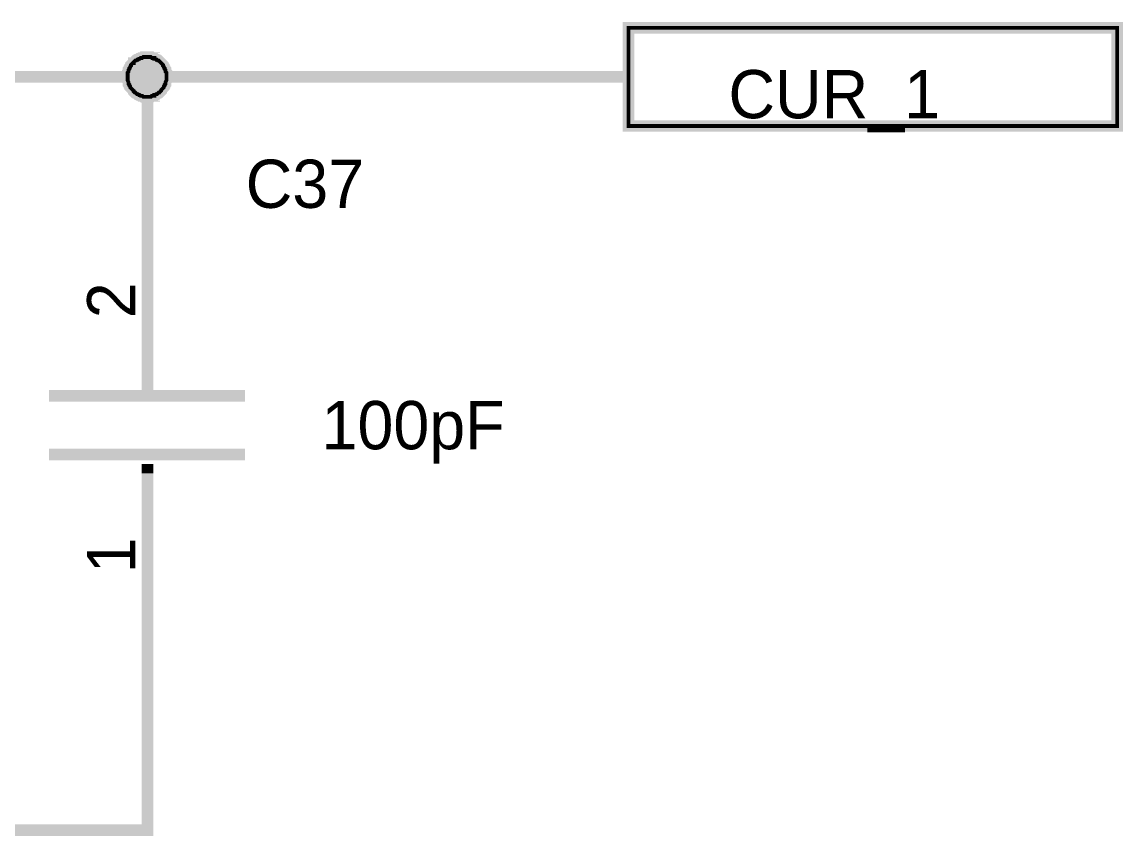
# Model space of a CAD drawing. Header units: millimetres. Extents: x 0 to 800, y 0 to 567.
# Drawn here: x 421.03 to 449.63, y 448.14 to 469.29 of the extents above; entities that cross this region are included whole.
import ezdxf

# ---------------------------------------------------------------- set-up
doc = ezdxf.new("R2010")
doc.units = ezdxf.units.MM
doc.layers.add('Sheet', color=255, linetype='Continuous')

msp = doc.modelspace()

# ---------------------------------------------------------------- linework, layer by layer
at = {"layer": 'Sheet'}
for points, const_width in [([(436.785, 466.589), (436.785, 469.142), (449.485, 469.142), (449.485, 466.589), (436.785, 466.589)], 0.3), ([(436.785, 469.142), (436.785, 466.589), (449.485, 466.589), (449.485, 469.142), (436.785, 469.142), (436.785, 469.142)], 0.0991)]:
    msp.add_lwpolyline(points, close=True, dxfattribs=dict(at, const_width=const_width))
for points, const_width in [([(423.771, 467.865), (423.771, 467.888), (423.771, 467.91), (423.771, 467.955), (423.771, 467.977), (423.793, 468), (423.793, 468.022), (423.793, 468.045), (423.816, 468.067), (423.816, 468.089), (423.838, 468.112), (423.838, 468.134), (423.86, 468.157), (423.86, 468.179), (423.883, 468.201), (423.905, 468.224), (423.928, 468.224), (423.928, 468.246), (423.95, 468.269), (423.972, 468.291), (423.995, 468.291), (424.017, 468.313), (424.04, 468.313), (424.062, 468.336), (424.084, 468.336), (424.107, 468.358), (424.129, 468.358), (424.152, 468.358), (424.174, 468.381), (424.196, 468.381), (424.241, 468.381), (424.264, 468.381), (424.286, 468.381)], 0.3), ([(423.771, 467.865), (423.771, 467.888), (423.771, 467.91), (423.771, 467.955), (423.771, 467.977), (423.793, 468), (423.793, 468.022), (423.793, 468.045), (423.816, 468.067), (423.816, 468.089), (423.838, 468.112), (423.838, 468.134), (423.86, 468.157), (423.86, 468.179), (423.883, 468.201), (423.905, 468.224), (423.928, 468.224), (423.928, 468.246), (423.95, 468.269), (423.972, 468.291), (423.995, 468.291), (424.017, 468.313), (424.04, 468.313), (424.062, 468.336), (424.084, 468.336), (424.107, 468.358), (424.129, 468.358), (424.152, 468.358), (424.174, 468.381), (424.196, 468.381), (424.241, 468.381), (424.264, 468.381), (424.286, 468.381)], 0.3), ([(423.771, 467.865), (423.771, 467.888), (423.771, 467.91), (423.771, 467.955), (423.771, 467.977), (423.793, 468), (423.793, 468.022), (423.793, 468.045), (423.816, 468.067), (423.816, 468.089), (423.838, 468.112), (423.838, 468.134), (423.86, 468.157), (423.86, 468.179), (423.883, 468.201), (423.905, 468.224), (423.928, 468.224), (423.928, 468.246), (423.95, 468.269), (423.972, 468.291), (423.995, 468.291), (424.017, 468.313), (424.04, 468.313), (424.062, 468.336), (424.084, 468.336), (424.107, 468.358), (424.129, 468.358), (424.152, 468.358), (424.174, 468.381), (424.196, 468.381), (424.241, 468.381), (424.264, 468.381), (424.286, 468.381)], 0.3), ([(423.771, 467.865), (423.771, 467.888), (423.771, 467.91), (423.771, 467.955), (423.771, 467.977), (423.793, 468), (423.793, 468.022), (423.793, 468.045), (423.816, 468.067), (423.816, 468.089), (423.838, 468.112), (423.838, 468.134), (423.86, 468.157), (423.86, 468.179), (423.883, 468.201), (423.905, 468.224), (423.928, 468.224), (423.928, 468.246), (423.95, 468.269), (423.972, 468.291), (423.995, 468.291), (424.017, 468.313), (424.04, 468.313), (424.062, 468.336), (424.084, 468.336), (424.107, 468.358), (424.129, 468.358), (424.152, 468.358), (424.174, 468.381), (424.196, 468.381), (424.241, 468.381), (424.264, 468.381), (424.286, 468.381)], 0.3), ([(423.771, 467.865), (423.771, 467.888), (423.771, 467.91), (423.771, 467.955), (423.771, 467.977), (423.793, 468), (423.793, 468.022), (423.793, 468.045), (423.816, 468.067), (423.816, 468.089), (423.838, 468.112), (423.838, 468.134), (423.86, 468.157), (423.86, 468.179), (423.883, 468.201), (423.905, 468.224), (423.928, 468.224), (423.928, 468.246), (423.95, 468.269), (423.972, 468.291), (423.995, 468.291), (424.017, 468.313), (424.04, 468.313), (424.062, 468.336), (424.084, 468.336), (424.107, 468.358), (424.129, 468.358), (424.152, 468.358), (424.174, 468.381), (424.196, 468.381), (424.241, 468.381), (424.264, 468.381), (424.286, 468.381)], 0.0991), ([(423.771, 467.865), (423.771, 467.888), (423.771, 467.91), (423.771, 467.955), (423.771, 467.977), (423.793, 468), (423.793, 468.022), (423.793, 468.045), (423.816, 468.067), (423.816, 468.089), (423.838, 468.112), (423.838, 468.134), (423.86, 468.157), (423.86, 468.179), (423.883, 468.201), (423.905, 468.224), (423.928, 468.224), (423.928, 468.246), (423.95, 468.269), (423.972, 468.291), (423.995, 468.291), (424.017, 468.313), (424.04, 468.313), (424.062, 468.336), (424.084, 468.336), (424.107, 468.358), (424.129, 468.358), (424.152, 468.358), (424.174, 468.381), (424.196, 468.381), (424.241, 468.381), (424.264, 468.381), (424.286, 468.381)], 0.0991), ([(423.771, 467.865), (423.771, 467.888), (423.771, 467.91), (423.771, 467.955), (423.771, 467.977), (423.793, 468), (423.793, 468.022), (423.793, 468.045), (423.816, 468.067), (423.816, 468.089), (423.838, 468.112), (423.838, 468.134), (423.86, 468.157), (423.86, 468.179), (423.883, 468.201), (423.905, 468.224), (423.928, 468.224), (423.928, 468.246), (423.95, 468.269), (423.972, 468.291), (423.995, 468.291), (424.017, 468.313), (424.04, 468.313), (424.062, 468.336), (424.084, 468.336), (424.107, 468.358), (424.129, 468.358), (424.152, 468.358), (424.174, 468.381), (424.196, 468.381), (424.241, 468.381), (424.264, 468.381), (424.286, 468.381)], 0.0991), ([(423.771, 467.865), (423.771, 467.888), (423.771, 467.91), (423.771, 467.955), (423.771, 467.977), (423.793, 468), (423.793, 468.022), (423.793, 468.045), (423.816, 468.067), (423.816, 468.089), (423.838, 468.112), (423.838, 468.134), (423.86, 468.157), (423.86, 468.179), (423.883, 468.201), (423.905, 468.224), (423.928, 468.224), (423.928, 468.246), (423.95, 468.269), (423.972, 468.291), (423.995, 468.291), (424.017, 468.313), (424.04, 468.313), (424.062, 468.336), (424.084, 468.336), (424.107, 468.358), (424.129, 468.358), (424.152, 468.358), (424.174, 468.381), (424.196, 468.381), (424.241, 468.381), (424.264, 468.381), (424.286, 468.381)], 0.0991), ([(424.286, 468.381), (424.286, 468.381)], 0.3), ([(424.286, 468.381), (424.308, 468.381), (424.331, 468.381), (424.353, 468.381), (424.376, 468.381), (424.398, 468.358), (424.42, 468.358), (424.465, 468.358), (424.465, 468.336), (424.488, 468.336), (424.51, 468.313), (424.532, 468.313), (424.555, 468.291), (424.577, 468.291), (424.6, 468.269), (424.622, 468.246), (424.644, 468.224), (424.644, 468.224), (424.667, 468.201), (424.689, 468.179), (424.689, 468.157), (424.712, 468.134), (424.712, 468.112), (424.734, 468.089), (424.734, 468.067), (424.756, 468.045), (424.756, 468.022), (424.756, 468), (424.779, 467.977), (424.779, 467.955), (424.779, 467.91), (424.779, 467.888), (424.779, 467.865)], 0.3), ([(424.286, 468.381), (424.286, 468.381)], 0.3), ([(424.286, 468.381), (424.308, 468.381), (424.331, 468.381), (424.353, 468.381), (424.376, 468.381), (424.398, 468.358), (424.42, 468.358), (424.465, 468.358), (424.465, 468.336), (424.488, 468.336), (424.51, 468.313), (424.532, 468.313), (424.555, 468.291), (424.577, 468.291), (424.6, 468.269), (424.622, 468.246), (424.644, 468.224), (424.644, 468.224), (424.667, 468.201), (424.689, 468.179), (424.689, 468.157), (424.712, 468.134), (424.712, 468.112), (424.734, 468.089), (424.734, 468.067), (424.756, 468.045), (424.756, 468.022), (424.756, 468), (424.779, 467.977), (424.779, 467.955), (424.779, 467.91), (424.779, 467.888), (424.779, 467.865)], 0.3), ([(424.286, 468.381), (424.286, 468.381)], 0.3), ([(424.286, 468.381), (424.308, 468.381), (424.331, 468.381), (424.353, 468.381), (424.376, 468.381), (424.398, 468.358), (424.42, 468.358), (424.465, 468.358), (424.465, 468.336), (424.488, 468.336), (424.51, 468.313), (424.532, 468.313), (424.555, 468.291), (424.577, 468.291), (424.6, 468.269), (424.622, 468.246), (424.644, 468.224), (424.644, 468.224), (424.667, 468.201), (424.689, 468.179), (424.689, 468.157), (424.712, 468.134), (424.712, 468.112), (424.734, 468.089), (424.734, 468.067), (424.756, 468.045), (424.756, 468.022), (424.756, 468), (424.779, 467.977), (424.779, 467.955), (424.779, 467.91), (424.779, 467.888), (424.779, 467.865)], 0.3), ([(424.286, 468.381), (424.286, 468.381)], 0.3), ([(424.286, 468.381), (424.308, 468.381), (424.331, 468.381), (424.353, 468.381), (424.376, 468.381), (424.398, 468.358), (424.42, 468.358), (424.465, 468.358), (424.465, 468.336), (424.488, 468.336), (424.51, 468.313), (424.532, 468.313), (424.555, 468.291), (424.577, 468.291), (424.6, 468.269), (424.622, 468.246), (424.644, 468.224), (424.644, 468.224), (424.667, 468.201), (424.689, 468.179), (424.689, 468.157), (424.712, 468.134), (424.712, 468.112), (424.734, 468.089), (424.734, 468.067), (424.756, 468.045), (424.756, 468.022), (424.756, 468), (424.779, 467.977), (424.779, 467.955), (424.779, 467.91), (424.779, 467.888), (424.779, 467.865)], 0.3), ([(424.286, 468.381), (424.286, 468.381)], 0.0991), ([(424.286, 468.381), (424.308, 468.381), (424.331, 468.381), (424.353, 468.381), (424.376, 468.381), (424.398, 468.358), (424.42, 468.358), (424.465, 468.358), (424.465, 468.336), (424.488, 468.336), (424.51, 468.313), (424.532, 468.313), (424.555, 468.291), (424.577, 468.291), (424.6, 468.269), (424.622, 468.246), (424.644, 468.224), (424.644, 468.224), (424.667, 468.201), (424.689, 468.179), (424.689, 468.157), (424.712, 468.134), (424.712, 468.112), (424.734, 468.089), (424.734, 468.067), (424.756, 468.045), (424.756, 468.022), (424.756, 468), (424.779, 467.977), (424.779, 467.955), (424.779, 467.91), (424.779, 467.888), (424.779, 467.865)], 0.0991), ([(424.286, 468.381), (424.286, 468.381)], 0.0991), ([(424.286, 468.381), (424.308, 468.381), (424.331, 468.381), (424.353, 468.381), (424.376, 468.381), (424.398, 468.358), (424.42, 468.358), (424.465, 468.358), (424.465, 468.336), (424.488, 468.336), (424.51, 468.313), (424.532, 468.313), (424.555, 468.291), (424.577, 468.291), (424.6, 468.269), (424.622, 468.246), (424.644, 468.224), (424.644, 468.224), (424.667, 468.201), (424.689, 468.179), (424.689, 468.157), (424.712, 468.134), (424.712, 468.112), (424.734, 468.089), (424.734, 468.067), (424.756, 468.045), (424.756, 468.022), (424.756, 468), (424.779, 467.977), (424.779, 467.955), (424.779, 467.91), (424.779, 467.888), (424.779, 467.865)], 0.0991), ([(424.286, 468.381), (424.286, 468.381)], 0.0991), ([(424.286, 468.381), (424.308, 468.381), (424.331, 468.381), (424.353, 468.381), (424.376, 468.381), (424.398, 468.358), (424.42, 468.358), (424.465, 468.358), (424.465, 468.336), (424.488, 468.336), (424.51, 468.313), (424.532, 468.313), (424.555, 468.291), (424.577, 468.291), (424.6, 468.269), (424.622, 468.246), (424.644, 468.224), (424.644, 468.224), (424.667, 468.201), (424.689, 468.179), (424.689, 468.157), (424.712, 468.134), (424.712, 468.112), (424.734, 468.089), (424.734, 468.067), (424.756, 468.045), (424.756, 468.022), (424.756, 468), (424.779, 467.977), (424.779, 467.955), (424.779, 467.91), (424.779, 467.888), (424.779, 467.865)], 0.0991), ([(424.286, 468.381), (424.286, 468.381)], 0.0991), ([(424.286, 468.381), (424.308, 468.381), (424.331, 468.381), (424.353, 468.381), (424.376, 468.381), (424.398, 468.358), (424.42, 468.358), (424.465, 468.358), (424.465, 468.336), (424.488, 468.336), (424.51, 468.313), (424.532, 468.313), (424.555, 468.291), (424.577, 468.291), (424.6, 468.269), (424.622, 468.246), (424.644, 468.224), (424.644, 468.224), (424.667, 468.201), (424.689, 468.179), (424.689, 468.157), (424.712, 468.134), (424.712, 468.112), (424.734, 468.089), (424.734, 468.067), (424.756, 468.045), (424.756, 468.022), (424.756, 468), (424.779, 467.977), (424.779, 467.955), (424.779, 467.91), (424.779, 467.888), (424.779, 467.865)], 0.0991), ([(436.785, 467.865), (424.286, 467.865), (411.317, 467.865)], 0.3), ([(424.286, 467.35), (424.264, 467.35), (424.241, 467.35), (424.196, 467.35), (424.174, 467.35), (424.152, 467.373), (424.129, 467.373), (424.107, 467.373), (424.084, 467.395), (424.062, 467.395), (424.04, 467.417), (424.017, 467.417), (423.995, 467.44), (423.972, 467.462), (423.95, 467.462), (423.928, 467.485), (423.928, 467.507), (423.905, 467.529), (423.883, 467.552), (423.86, 467.574), (423.86, 467.574), (423.838, 467.597), (423.838, 467.619), (423.816, 467.641), (423.816, 467.664), (423.793, 467.686), (423.793, 467.709), (423.793, 467.731), (423.771, 467.776), (423.771, 467.798), (423.771, 467.821), (423.771, 467.843), (423.771, 467.865)], 0.3), ([(423.771, 467.865), (423.771, 467.865)], 0.3), ([(424.286, 467.35), (424.264, 467.35), (424.241, 467.35), (424.196, 467.35), (424.174, 467.35), (424.152, 467.373), (424.129, 467.373), (424.107, 467.373), (424.084, 467.395), (424.062, 467.395), (424.04, 467.417), (424.017, 467.417), (423.995, 467.44), (423.972, 467.462), (423.95, 467.462), (423.928, 467.485), (423.928, 467.507), (423.905, 467.529), (423.883, 467.552), (423.86, 467.574), (423.86, 467.574), (423.838, 467.597), (423.838, 467.619), (423.816, 467.641), (423.816, 467.664), (423.793, 467.686), (423.793, 467.709), (423.793, 467.731), (423.771, 467.776), (423.771, 467.798), (423.771, 467.821), (423.771, 467.843), (423.771, 467.865)], 0.3), ([(423.771, 467.865), (423.771, 467.865)], 0.3), ([(424.286, 467.35), (424.264, 467.35), (424.241, 467.35), (424.196, 467.35), (424.174, 467.35), (424.152, 467.373), (424.129, 467.373), (424.107, 467.373), (424.084, 467.395), (424.062, 467.395), (424.04, 467.417), (424.017, 467.417), (423.995, 467.44), (423.972, 467.462), (423.95, 467.462), (423.928, 467.485), (423.928, 467.507), (423.905, 467.529), (423.883, 467.552), (423.86, 467.574), (423.86, 467.574), (423.838, 467.597), (423.838, 467.619), (423.816, 467.641), (423.816, 467.664), (423.793, 467.686), (423.793, 467.709), (423.793, 467.731), (423.771, 467.776), (423.771, 467.798), (423.771, 467.821), (423.771, 467.843), (423.771, 467.865)], 0.3), ([(423.771, 467.865), (423.771, 467.865)], 0.3), ([(424.286, 467.35), (424.264, 467.35), (424.241, 467.35), (424.196, 467.35), (424.174, 467.35), (424.152, 467.373), (424.129, 467.373), (424.107, 467.373), (424.084, 467.395), (424.062, 467.395), (424.04, 467.417), (424.017, 467.417), (423.995, 467.44), (423.972, 467.462), (423.95, 467.462), (423.928, 467.485), (423.928, 467.507), (423.905, 467.529), (423.883, 467.552), (423.86, 467.574), (423.86, 467.574), (423.838, 467.597), (423.838, 467.619), (423.816, 467.641), (423.816, 467.664), (423.793, 467.686), (423.793, 467.709), (423.793, 467.731), (423.771, 467.776), (423.771, 467.798), (423.771, 467.821), (423.771, 467.843), (423.771, 467.865)], 0.3), ([(423.771, 467.865), (423.771, 467.865)], 0.3), ([(424.286, 467.35), (424.264, 467.35), (424.241, 467.35), (424.196, 467.35), (424.174, 467.35), (424.152, 467.373), (424.129, 467.373), (424.107, 467.373), (424.084, 467.395), (424.062, 467.395), (424.04, 467.417), (424.017, 467.417), (423.995, 467.44), (423.972, 467.462), (423.95, 467.462), (423.928, 467.485), (423.928, 467.507), (423.905, 467.529), (423.883, 467.552), (423.86, 467.574), (423.86, 467.574), (423.838, 467.597), (423.838, 467.619), (423.816, 467.641), (423.816, 467.664), (423.793, 467.686), (423.793, 467.709), (423.793, 467.731), (423.771, 467.776), (423.771, 467.798), (423.771, 467.821), (423.771, 467.843), (423.771, 467.865)], 0.0991), ([(423.771, 467.865), (423.771, 467.865)], 0.0991), ([(424.286, 467.35), (424.264, 467.35), (424.241, 467.35), (424.196, 467.35), (424.174, 467.35), (424.152, 467.373), (424.129, 467.373), (424.107, 467.373), (424.084, 467.395), (424.062, 467.395), (424.04, 467.417), (424.017, 467.417), (423.995, 467.44), (423.972, 467.462), (423.95, 467.462), (423.928, 467.485), (423.928, 467.507), (423.905, 467.529), (423.883, 467.552), (423.86, 467.574), (423.86, 467.574), (423.838, 467.597), (423.838, 467.619), (423.816, 467.641), (423.816, 467.664), (423.793, 467.686), (423.793, 467.709), (423.793, 467.731), (423.771, 467.776), (423.771, 467.798), (423.771, 467.821), (423.771, 467.843), (423.771, 467.865)], 0.0991), ([(423.771, 467.865), (423.771, 467.865)], 0.0991), ([(424.286, 467.35), (424.264, 467.35), (424.241, 467.35), (424.196, 467.35), (424.174, 467.35), (424.152, 467.373), (424.129, 467.373), (424.107, 467.373), (424.084, 467.395), (424.062, 467.395), (424.04, 467.417), (424.017, 467.417), (423.995, 467.44), (423.972, 467.462), (423.95, 467.462), (423.928, 467.485), (423.928, 467.507), (423.905, 467.529), (423.883, 467.552), (423.86, 467.574), (423.86, 467.574), (423.838, 467.597), (423.838, 467.619), (423.816, 467.641), (423.816, 467.664), (423.793, 467.686), (423.793, 467.709), (423.793, 467.731), (423.771, 467.776), (423.771, 467.798), (423.771, 467.821), (423.771, 467.843), (423.771, 467.865)], 0.0991), ([(423.771, 467.865), (423.771, 467.865)], 0.0991), ([(424.286, 467.35), (424.264, 467.35), (424.241, 467.35), (424.196, 467.35), (424.174, 467.35), (424.152, 467.373), (424.129, 467.373), (424.107, 467.373), (424.084, 467.395), (424.062, 467.395), (424.04, 467.417), (424.017, 467.417), (423.995, 467.44), (423.972, 467.462), (423.95, 467.462), (423.928, 467.485), (423.928, 467.507), (423.905, 467.529), (423.883, 467.552), (423.86, 467.574), (423.86, 467.574), (423.838, 467.597), (423.838, 467.619), (423.816, 467.641), (423.816, 467.664), (423.793, 467.686), (423.793, 467.709), (423.793, 467.731), (423.771, 467.776), (423.771, 467.798), (423.771, 467.821), (423.771, 467.843), (423.771, 467.865)], 0.0991), ([(423.771, 467.865), (423.771, 467.865)], 0.0991), ([(424.286, 461.37), (424.286, 467.865)], 0.3), ([(424.779, 467.865), (424.779, 467.843), (424.779, 467.821), (424.779, 467.798), (424.779, 467.776), (424.756, 467.731), (424.756, 467.709), (424.756, 467.686), (424.734, 467.664), (424.734, 467.641), (424.712, 467.619), (424.712, 467.597), (424.689, 467.574), (424.689, 467.574), (424.667, 467.552), (424.644, 467.529), (424.644, 467.507), (424.622, 467.485), (424.6, 467.462), (424.577, 467.462), (424.555, 467.44), (424.532, 467.417), (424.51, 467.417), (424.488, 467.395), (424.465, 467.395), (424.465, 467.373), (424.42, 467.373), (424.398, 467.373), (424.376, 467.35), (424.353, 467.35), (424.331, 467.35), (424.308, 467.35), (424.286, 467.35)], 0.3), ([(424.779, 467.865), (424.779, 467.843), (424.779, 467.821), (424.779, 467.798), (424.779, 467.776), (424.756, 467.731), (424.756, 467.709), (424.756, 467.686), (424.734, 467.664), (424.734, 467.641), (424.712, 467.619), (424.712, 467.597), (424.689, 467.574), (424.689, 467.574), (424.667, 467.552), (424.644, 467.529), (424.644, 467.507), (424.622, 467.485), (424.6, 467.462), (424.577, 467.462), (424.555, 467.44), (424.532, 467.417), (424.51, 467.417), (424.488, 467.395), (424.465, 467.395), (424.465, 467.373), (424.42, 467.373), (424.398, 467.373), (424.376, 467.35), (424.353, 467.35), (424.331, 467.35), (424.308, 467.35), (424.286, 467.35)], 0.3), ([(424.779, 467.865), (424.779, 467.843), (424.779, 467.821), (424.779, 467.798), (424.779, 467.776), (424.756, 467.731), (424.756, 467.709), (424.756, 467.686), (424.734, 467.664), (424.734, 467.641), (424.712, 467.619), (424.712, 467.597), (424.689, 467.574), (424.689, 467.574), (424.667, 467.552), (424.644, 467.529), (424.644, 467.507), (424.622, 467.485), (424.6, 467.462), (424.577, 467.462), (424.555, 467.44), (424.532, 467.417), (424.51, 467.417), (424.488, 467.395), (424.465, 467.395), (424.465, 467.373), (424.42, 467.373), (424.398, 467.373), (424.376, 467.35), (424.353, 467.35), (424.331, 467.35), (424.308, 467.35), (424.286, 467.35)], 0.3), ([(424.779, 467.865), (424.779, 467.843), (424.779, 467.821), (424.779, 467.798), (424.779, 467.776), (424.756, 467.731), (424.756, 467.709), (424.756, 467.686), (424.734, 467.664), (424.734, 467.641), (424.712, 467.619), (424.712, 467.597), (424.689, 467.574), (424.689, 467.574), (424.667, 467.552), (424.644, 467.529), (424.644, 467.507), (424.622, 467.485), (424.6, 467.462), (424.577, 467.462), (424.555, 467.44), (424.532, 467.417), (424.51, 467.417), (424.488, 467.395), (424.465, 467.395), (424.465, 467.373), (424.42, 467.373), (424.398, 467.373), (424.376, 467.35), (424.353, 467.35), (424.331, 467.35), (424.308, 467.35), (424.286, 467.35)], 0.3), ([(424.779, 467.865), (424.779, 467.843), (424.779, 467.821), (424.779, 467.798), (424.779, 467.776), (424.756, 467.731), (424.756, 467.709), (424.756, 467.686), (424.734, 467.664), (424.734, 467.641), (424.712, 467.619), (424.712, 467.597), (424.689, 467.574), (424.689, 467.574), (424.667, 467.552), (424.644, 467.529), (424.644, 467.507), (424.622, 467.485), (424.6, 467.462), (424.577, 467.462), (424.555, 467.44), (424.532, 467.417), (424.51, 467.417), (424.488, 467.395), (424.465, 467.395), (424.465, 467.373), (424.42, 467.373), (424.398, 467.373), (424.376, 467.35), (424.353, 467.35), (424.331, 467.35), (424.308, 467.35), (424.286, 467.35)], 0.0991), ([(424.779, 467.865), (424.779, 467.843), (424.779, 467.821), (424.779, 467.798), (424.779, 467.776), (424.756, 467.731), (424.756, 467.709), (424.756, 467.686), (424.734, 467.664), (424.734, 467.641), (424.712, 467.619), (424.712, 467.597), (424.689, 467.574), (424.689, 467.574), (424.667, 467.552), (424.644, 467.529), (424.644, 467.507), (424.622, 467.485), (424.6, 467.462), (424.577, 467.462), (424.555, 467.44), (424.532, 467.417), (424.51, 467.417), (424.488, 467.395), (424.465, 467.395), (424.465, 467.373), (424.42, 467.373), (424.398, 467.373), (424.376, 467.35), (424.353, 467.35), (424.331, 467.35), (424.308, 467.35), (424.286, 467.35)], 0.0991), ([(424.779, 467.865), (424.779, 467.843), (424.779, 467.821), (424.779, 467.798), (424.779, 467.776), (424.756, 467.731), (424.756, 467.709), (424.756, 467.686), (424.734, 467.664), (424.734, 467.641), (424.712, 467.619), (424.712, 467.597), (424.689, 467.574), (424.689, 467.574), (424.667, 467.552), (424.644, 467.529), (424.644, 467.507), (424.622, 467.485), (424.6, 467.462), (424.577, 467.462), (424.555, 467.44), (424.532, 467.417), (424.51, 467.417), (424.488, 467.395), (424.465, 467.395), (424.465, 467.373), (424.42, 467.373), (424.398, 467.373), (424.376, 467.35), (424.353, 467.35), (424.331, 467.35), (424.308, 467.35), (424.286, 467.35)], 0.0991), ([(424.779, 467.865), (424.779, 467.843), (424.779, 467.821), (424.779, 467.798), (424.779, 467.776), (424.756, 467.731), (424.756, 467.709), (424.756, 467.686), (424.734, 467.664), (424.734, 467.641), (424.712, 467.619), (424.712, 467.597), (424.689, 467.574), (424.689, 467.574), (424.667, 467.552), (424.644, 467.529), (424.644, 467.507), (424.622, 467.485), (424.6, 467.462), (424.577, 467.462), (424.555, 467.44), (424.532, 467.417), (424.51, 467.417), (424.488, 467.395), (424.465, 467.395), (424.465, 467.373), (424.42, 467.373), (424.398, 467.373), (424.376, 467.35), (424.353, 467.35), (424.331, 467.35), (424.308, 467.35), (424.286, 467.35)], 0.0991), ([(424.779, 467.865), (424.779, 467.865), (424.779, 467.865), (424.779, 467.865), (424.779, 467.865), (424.779, 467.865), (424.779, 467.865), (424.779, 467.865), (424.779, 467.865), (424.779, 467.865), (424.779, 467.865), (424.779, 467.865), (424.779, 467.865), (424.779, 467.865), (424.779, 467.865), (424.779, 467.865), (424.779, 467.865), (424.779, 467.865), (424.779, 467.865), (424.779, 467.865), (424.779, 467.865), (424.779, 467.865), (424.779, 467.865), (424.779, 467.865), (424.779, 467.865), (424.779, 467.865), (424.779, 467.865), (424.779, 467.865), (424.779, 467.865), (424.779, 467.865), (424.779, 467.865), (424.779, 467.865), (424.779, 467.865)], 0.3), ([(424.779, 467.865), (424.779, 467.865)], 0.3), ([(424.779, 467.865), (424.779, 467.865), (424.779, 467.865), (424.779, 467.865), (424.779, 467.865), (424.779, 467.865), (424.779, 467.865), (424.779, 467.865), (424.779, 467.865), (424.779, 467.865), (424.779, 467.865), (424.779, 467.865), (424.779, 467.865), (424.779, 467.865), (424.779, 467.865), (424.779, 467.865), (424.779, 467.865), (424.779, 467.865), (424.779, 467.865), (424.779, 467.865), (424.779, 467.865), (424.779, 467.865), (424.779, 467.865), (424.779, 467.865), (424.779, 467.865), (424.779, 467.865), (424.779, 467.865), (424.779, 467.865), (424.779, 467.865), (424.779, 467.865), (424.779, 467.865), (424.779, 467.865), (424.779, 467.865)], 0.3), ([(424.779, 467.865), (424.779, 467.865)], 0.3), ([(424.779, 467.865), (424.779, 467.865), (424.779, 467.865), (424.779, 467.865), (424.779, 467.865), (424.779, 467.865), (424.779, 467.865), (424.779, 467.865), (424.779, 467.865), (424.779, 467.865), (424.779, 467.865), (424.779, 467.865), (424.779, 467.865), (424.779, 467.865), (424.779, 467.865), (424.779, 467.865), (424.779, 467.865), (424.779, 467.865), (424.779, 467.865), (424.779, 467.865), (424.779, 467.865), (424.779, 467.865), (424.779, 467.865), (424.779, 467.865), (424.779, 467.865), (424.779, 467.865), (424.779, 467.865), (424.779, 467.865), (424.779, 467.865), (424.779, 467.865), (424.779, 467.865), (424.779, 467.865), (424.779, 467.865)], 0.3), ([(424.779, 467.865), (424.779, 467.865)], 0.3), ([(424.779, 467.865), (424.779, 467.865), (424.779, 467.865), (424.779, 467.865), (424.779, 467.865), (424.779, 467.865), (424.779, 467.865), (424.779, 467.865), (424.779, 467.865), (424.779, 467.865), (424.779, 467.865), (424.779, 467.865), (424.779, 467.865), (424.779, 467.865), (424.779, 467.865), (424.779, 467.865), (424.779, 467.865), (424.779, 467.865), (424.779, 467.865), (424.779, 467.865), (424.779, 467.865), (424.779, 467.865), (424.779, 467.865), (424.779, 467.865), (424.779, 467.865), (424.779, 467.865), (424.779, 467.865), (424.779, 467.865), (424.779, 467.865), (424.779, 467.865), (424.779, 467.865), (424.779, 467.865), (424.779, 467.865)], 0.3), ([(424.779, 467.865), (424.779, 467.865)], 0.3), ([(424.779, 467.865), (424.779, 467.865), (424.779, 467.865), (424.779, 467.865), (424.779, 467.865), (424.779, 467.865), (424.779, 467.865), (424.779, 467.865), (424.779, 467.865), (424.779, 467.865), (424.779, 467.865), (424.779, 467.865), (424.779, 467.865), (424.779, 467.865), (424.779, 467.865), (424.779, 467.865), (424.779, 467.865), (424.779, 467.865), (424.779, 467.865), (424.779, 467.865), (424.779, 467.865), (424.779, 467.865), (424.779, 467.865), (424.779, 467.865), (424.779, 467.865), (424.779, 467.865), (424.779, 467.865), (424.779, 467.865), (424.779, 467.865), (424.779, 467.865), (424.779, 467.865), (424.779, 467.865), (424.779, 467.865)], 0.0991), ([(424.779, 467.865), (424.779, 467.865)], 0.0991), ([(424.779, 467.865), (424.779, 467.865), (424.779, 467.865), (424.779, 467.865), (424.779, 467.865), (424.779, 467.865), (424.779, 467.865), (424.779, 467.865), (424.779, 467.865), (424.779, 467.865), (424.779, 467.865), (424.779, 467.865), (424.779, 467.865), (424.779, 467.865), (424.779, 467.865), (424.779, 467.865), (424.779, 467.865), (424.779, 467.865), (424.779, 467.865), (424.779, 467.865), (424.779, 467.865), (424.779, 467.865), (424.779, 467.865), (424.779, 467.865), (424.779, 467.865), (424.779, 467.865), (424.779, 467.865), (424.779, 467.865), (424.779, 467.865), (424.779, 467.865), (424.779, 467.865), (424.779, 467.865), (424.779, 467.865)], 0.0991), ([(424.779, 467.865), (424.779, 467.865)], 0.0991), ([(424.779, 467.865), (424.779, 467.865), (424.779, 467.865), (424.779, 467.865), (424.779, 467.865), (424.779, 467.865), (424.779, 467.865), (424.779, 467.865), (424.779, 467.865), (424.779, 467.865), (424.779, 467.865), (424.779, 467.865), (424.779, 467.865), (424.779, 467.865), (424.779, 467.865), (424.779, 467.865), (424.779, 467.865), (424.779, 467.865), (424.779, 467.865), (424.779, 467.865), (424.779, 467.865), (424.779, 467.865), (424.779, 467.865), (424.779, 467.865), (424.779, 467.865), (424.779, 467.865), (424.779, 467.865), (424.779, 467.865), (424.779, 467.865), (424.779, 467.865), (424.779, 467.865), (424.779, 467.865), (424.779, 467.865)], 0.0991), ([(424.779, 467.865), (424.779, 467.865)], 0.0991), ([(424.779, 467.865), (424.779, 467.865), (424.779, 467.865), (424.779, 467.865), (424.779, 467.865), (424.779, 467.865), (424.779, 467.865), (424.779, 467.865), (424.779, 467.865), (424.779, 467.865), (424.779, 467.865), (424.779, 467.865), (424.779, 467.865), (424.779, 467.865), (424.779, 467.865), (424.779, 467.865), (424.779, 467.865), (424.779, 467.865), (424.779, 467.865), (424.779, 467.865), (424.779, 467.865), (424.779, 467.865), (424.779, 467.865), (424.779, 467.865), (424.779, 467.865), (424.779, 467.865), (424.779, 467.865), (424.779, 467.865), (424.779, 467.865), (424.779, 467.865), (424.779, 467.865), (424.779, 467.865), (424.779, 467.865)], 0.0991), ([(424.779, 467.865), (424.779, 467.865)], 0.0991), ([(424.286, 459.578), (424.286, 461.37)], 0.3), ([(424.286, 459.578), (424.286, 460.362)], 0.3), ([(426.817, 459.578), (421.732, 459.578)], 0.3), ([(426.817, 458.055), (421.732, 458.055)], 0.3), ([(424.286, 457.808), (424.286, 456.285)], 0.3), ([(424.286, 457.808), (424.286, 457.562)], 0.3), ([(411.317, 448.289), (424.286, 448.289), (424.286, 456.285)], 0.3)]:
    msp.add_lwpolyline(points, dxfattribs=dict(at, const_width=const_width))
at = {"layer": 'Sheet', "const_width": 0.508}
msp.add_lwpolyline([(424.017, 467.881, 1), (424.525, 467.881, 1)], format="xyb", close=True, dxfattribs=at)

# ---------------------------------------------------------------- texts
at = {"layer": 'Sheet'}
for s, p in [('CUR_1', (439.383, 466.79)), ('C37', (426.839, 464.461)), ('100pF', (428.811, 458.189))]:
    msp.add_text(s, height=1.2543, dxfattribs=at).set_placement(p)
for s, p in [('2', (423.972, 461.594)), ('1', (423.972, 454.964))]:
    msp.add_text(s, height=1.254, rotation=90, dxfattribs=at).set_placement(p)

doc.saveas('drawing.dxf')
